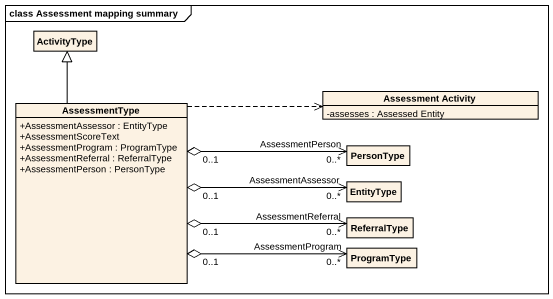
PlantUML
@startuml
mainframe class Assessment mapping summary
hide circle
hide empty members
skinparam classAttributeIconSize 0
class ActivityType
class AssessmentType {
  +AssessmentAssessor : EntityType
  +AssessmentScoreText
  +AssessmentProgram : ProgramType
  +AssessmentReferral : ReferralType
  +AssessmentPerson : PersonType
}
class "Assessment Activity" as Assessment_Activity {
  -assesses : Assessed Entity
}
class PersonType
class EntityType
class ReferralType
class ProgramType
AssessmentType -up-|> ActivityType
AssessmentType .right.> Assessment_Activity
AssessmentType "0..1" o-right-> "AssessmentPerson\n0..*" PersonType
AssessmentType "0..1" o-right-> "AssessmentAssessor\n0..*" EntityType
AssessmentType "0..1" o-right-> "AssessmentReferral\n0..*" ReferralType
AssessmentType "0..1" o-right-> "AssessmentProgram\n0..*" ProgramType
@enduml
